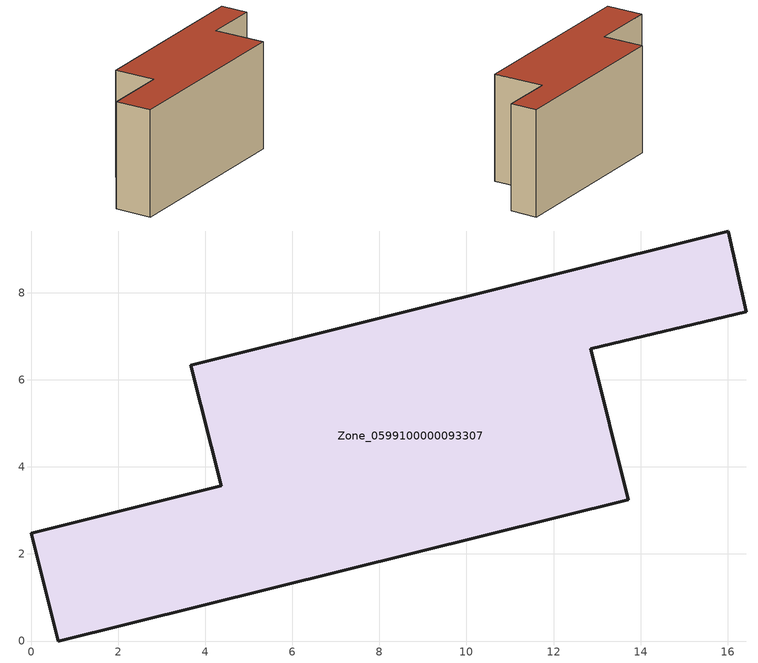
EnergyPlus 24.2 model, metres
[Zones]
Zone_0599100000093307
 floor ground (C_G): 4.37,3.56 3.67,6.33 16.02,9.42 16.43,7.56 12.85,6.72 13.72,3.25 0.62,0 0,2.47 z0
 wall outside (C_F): 16.43,7.56 16.02,9.42 3.67,6.33 4.37,3.56 0,2.47 0.62,0 13.72,3.25 12.85,6.72 16.43,7.56 z0:7.35
 roof outside (C_R): 0,2.47 0.62,0 13.72,3.25 12.85,6.72 16.43,7.56 16.02,9.42 3.67,6.33 4.37,3.56 z7.35
[BUILDING]
Pand.0599100000093307: North Axis=0; Terrain=City; Loads Convergence Tolerance Value=0.04; Temperature Convergence Tolerance Value=0.4; Solar Distribution=FullExterior; Maximum Number of Warmup Days=25; Minimum Number of Warmup Days=1
[Site:Location]
Rotterdam.The.Hague.AP_ZH_NLD Design_Conditions: Latitude=51.96; Longitude=4.45; Time Zone=1; Elevation=-4.5
[SITE:GROUNDTEMPERATURE:BUILDINGSURFACE]
18, 18, 18, 18, 18, 18, 18, 18, 18, 18, 18, 18
[MATERIAL] Thermal Absorptance=0.9; Solar Absorptance=0.7; Visible Absorptance=0.7
Name | Roughness | Thickness | Conductivity | Density | Specific Heat
G.TI.1975-1991 | MediumSmooth | 0.15 | 0.288461 | 540 | 1210
F.TI.1975-1991 | Rough | 0.3 | 0.230769 | 1920 | 840
R.TI.1975-1991 | MediumRough | 0.2 | 0.153846 | 1500 | 1000
[CONSTRUCTION]
C_G: G.TI.1975-1991
C_F: F.TI.1975-1991
C_R: R.TI.1975-1991
[ZONE]
Zone_0599100000093307: Type=1; Multiplier=1; Ceiling Height=Autocalculate; Volume=Autocalculate; Floor Area=autocalculate; Part of Total Floor Area=Yes
[ZONEINFILTRATION:DESIGNFLOWRATE]
Infil_Zone_0599100000093307: Zone or ZoneList or Space or SpaceList=Zone_0599100000093307; Schedule=AlwaysOn; Design Flow Rate Calculation Method=Flow/Area; Flow Rate per Floor Area=0.003; Constant Term Coefficient=1; Temperature Term Coefficient=0; Velocity Term Coefficient=0; Velocity Squared Term Coefficient=0
[HVACTEMPLATE:ZONE:IDEALLOADSAIRSYSTEM]
Zone_0599100000093307: Maximum Heating Supply Air Temperature=50; Minimum Cooling Supply Air Temperature=13; Maximum Heating Supply Air Humidity Ratio=0.0156; Minimum Cooling Supply Air Humidity Ratio=0.0077; Heating Limit=NoLimit; Cooling Limit=NoLimit; Dehumidification Control Type=ConstantSensibleHeatRatio; Cooling Sensible Heat Ratio=0.7; Dehumidification Setpoint=60; Humidification Control Type=None; Humidification Setpoint=30; Outdoor Air Method=None; Outdoor Air Flow Rate per Person=0.00944; Outdoor Air Flow Rate per Zone Floor Area=0; Outdoor Air Flow Rate per Zone=0; Demand Controlled Ventilation Type=None; Outdoor Air Economizer Type=NoEconomizer; Heat Recovery Type=None; Sensible Heat Recovery Effectiveness=0.7; Latent Heat Recovery Effectiveness=0.65
[ZONECONTROL:THERMOSTAT]
ThermostatControl_Zone_0599100000093307: Zone or ZoneList=Zone_0599100000093307; Control Type Schedule=DualSetpointControlType; Control 1=Thermostat_Zone_0599100000093307; Temperature Difference Between Cutout And Setpoint=0
[THERMOSTATSETPOINT:DUALSETPOINT]
Thermostat_Zone_0599100000093307: Heating Setpoint Temperature Schedule=HeatingSetpoint_Zone_0599100000093307; Cooling Setpoint Temperature Schedule=CoolingSetpoint_Zone_0599100000093307
[SCHEDULE:COMPACT]
HeatingSetpoint_Zone_0599100000093307: Through: 12/31, For: AllDays, Until: 24:00, 21
CoolingSetpoint_Zone_0599100000093307: Through: 12/31, For: AllDays, Until: 24:00, 24
DualSetpointControlType: Through: 12/31, For: AllDays, Until: 24:00, 4
AlwaysOn: Through: 12/31, For: AllDays, Until: 24:00, 1
